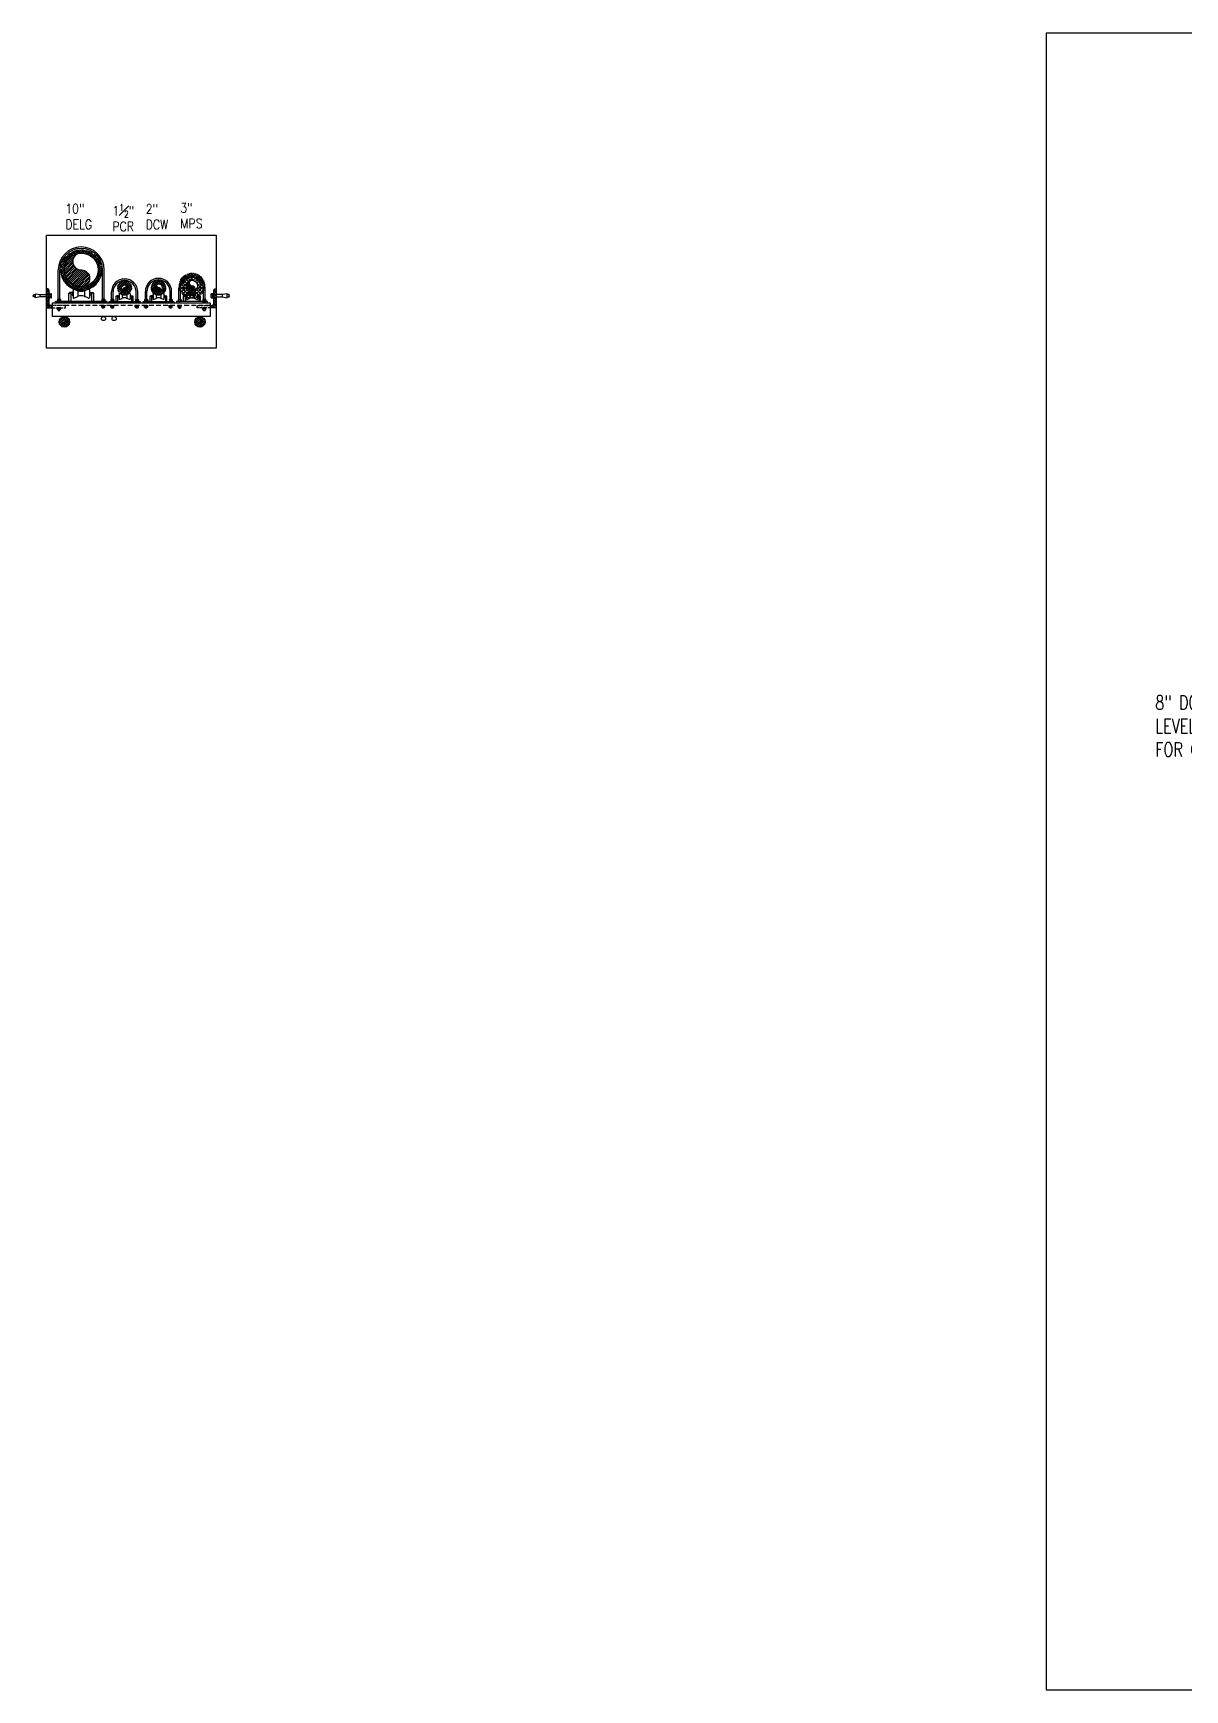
# Model space of a CAD drawing. Header units: inches. Extents: x 414 to 3373, y -413 to 990.
# Drawn here: x 443 to 810, y -413 to 115 of the extents above; entities that cross this region are included whole.
import ezdxf

# ---------------------------------------------------------------- set-up
doc = ezdxf.new("R2010")
doc.units = ezdxf.units.IN
doc.header["$LTSCALE"] = 48
doc.header["$MEASUREMENT"] = 0
for name, pattern in [('COLDW', [0.5625, 0.1875, -0.0625, 0.0625, -0.0625, 0.1875]), ('HIDDEN16', [0.023438, 0.015625, -0.007812]), ('HIDDEN8', [0.046875, 0.03125, -0.015625])]:
    doc.linetypes.add(name, pattern=pattern)
doc.layers.get('Defpoints').update_dxf_attribs({"color": 251})
for name, color, linetype in [('EXST-TEXT-PIPE', 253, 'Continuous'), ('mu-exst-text', 253, 'Continuous'), ('MU-HDDN', 253, 'HIDDEN16'), ('MU-NEW-PIPE', 200, 'Continuous'), ('MU-PIPE', 201, 'Continuous'), ('MU-SPPT-PIPE', 12, 'Continuous'), ('MU-UTIL', 10, 'Continuous')]:
    doc.layers.add(name, color=color, linetype=linetype)
doc.styles.add('RomanS', font='romans.shx', dxfattribs={"width": 0.75})
doc.styles.get("Standard").update_dxf_attribs({"font": 'romans.shx', "width": 0.85})

# ---------------------------------------------------------------- blocks, each defined once
blk = doc.blocks.new('4_6 pipe roll')
for p, q in [((-2.69, 2.15), (-2.22, 2.15)), ((-2.69, 0.47), (-2.69, 2.15)), ((-1.88, 2.3), (-2.55, 2.3)), ((-2.55, 2.19), (-2.55, 2.3)), ((-2.22, 2.15), (-2.22, 0.47)), ((-1.88, 1.83), (-2.22, 1.83)), ((-1.88, 2.44), (-1.88, 1.68)), ((-1.75, 2.49), (-1.83, 2.49)), ((-1.75, 1.64), (-1.83, 1.64)), ((-1.75, 2.92), (-1.75, 1.2)), ((-1.59, 3.04), (-0.75, 2.67)), ((-1.59, 1.08), (-0.75, 1.45)), ((-0.73, 2.63), (-0.73, 1.49)), ((0.73, 2.63), (0.73, 1.49)), ((1.59, 3.04), (0.75, 2.67)), ((1.59, 1.08), (0.75, 1.45)), ((1.75, 2.92), (1.75, 1.2)), ((1.75, 2.49), (1.83, 2.49)), ((1.75, 1.64), (1.83, 1.64)), ((1.88, 2.44), (1.88, 1.68)), ((1.88, 2.3), (2.55, 2.3)), ((1.88, 1.83), (2.22, 1.83)), ((2.22, 2.15), (2.22, 0.47)), ((2.69, 2.15), (2.22, 2.15)), ((2.55, 2.19), (2.55, 2.3)), ((2.69, 0.47), (2.69, 2.15))]:
    blk.add_line(p, q)
at = {"flags": 128}
blk.add_lwpolyline([(-4.94, 0.47), (-4.94, 0), (4.94, 0), (4.94, 0.47)], close=True, dxfattribs=at)
for centre, radius, start, end in [((-1.83, 2.44), 0.0411, 90, 180), ((-1.83, 1.68), 0.0411, 180, 270), ((-1.62, 2.92), 0.123, 75.2456, 180), ((-1.62, 1.2), 0.123, 180, 284.7544), ((-0.77, 2.63), 0.0411, 0, 65.3795), ((-0.77, 1.49), 0.0411, 294.6205, 360), ((0.77, 2.63), 0.0411, 114.6205, 180), ((0.77, 1.49), 0.0411, 180, 245.3795), ((1.62, 2.92), 0.123, 0, 104.7544), ((1.62, 1.2), 0.123, 255.2456, 0), ((1.83, 2.44), 0.0411, 0, 90), ((1.83, 1.68), 0.0411, 270, 0)]:
    blk.add_arc(centre, radius, start, end)
blk.add_ellipse((0, 2.65), major_axis=(-0.725, 0), ratio=0.213035, start_param=0, end_param=3.141593)
at = {"extrusion": (0, 0, -1)}
blk.add_ellipse((0, 1.47), major_axis=(-0.725, 0), ratio=0.213035, start_param=0, end_param=3.141593, dxfattribs=at)
at = {"color": 8}
for p in [(-3.94, 0.23), (3.94, 0.23)]:
    blk.add_point(p, dxfattribs=at)
blk = doc.blocks.new('a_nut')
for p, q in [((0, 0.87), (0, -0.87)), ((0.78, 0.87), (0, 0.87)), ((0.78, 0.43), (0, 0.43)), ((0.88, -0.77), (0.88, 0.77)), ((0.78, -0.43), (0, -0.43)), ((0.78, -0.87), (0, -0.87))]:
    blk.add_line(p, q)
for centre, start, end in [((0.78, 0.77), 0, 90), ((0.78, 0.53), 270, 0), ((0.78, 0.34), 0, 90), ((0.78, -0.34), 270, 0), ((0.78, -0.53), 0, 90), ((0.78, -0.77), 270, 0)]:
    blk.add_arc(centre, 0.0938, start, end)
blk = doc.blocks.new('a_wash')
blk.add_lwpolyline([(-0.177, -1), (0, -1), (0, 1), (-0.177, 1)], close=True)
blk = doc.blocks.new('a_head')
for p, q in [((-0.69, 0.77), (-0.69, -0.77)), ((-0.59, 0.87), (0, 0.87)), ((-0.59, 0.43), (0, 0.43)), ((0, 0.87), (0, -0.87)), ((-0.59, -0.43), (0, -0.43)), ((0, -0.87), (-0.59, -0.87))]:
    blk.add_line(p, q)
for centre, start, end in [((-0.59, 0.77), 90, 180), ((-0.59, 0.53), 180, 270), ((-0.59, 0.34), 90, 180), ((-0.59, -0.34), 180, 270), ((-0.59, -0.53), 90, 180), ((-0.59, -0.77), 180, 270)]:
    blk.add_arc(centre, 0.0938, start, end)
blk = doc.blocks.new('l4x4x1-2hddn')
h = blk.add_hatch()
h.set_pattern_fill('STEEL', color=253, scale=4, style=0)
h.set_pattern_definition([(45, (-63.09926, -231.9893), (-0.3535534, 0.3535534), []), (45, (-63.09926, -231.7393), (-0.3535534, 0.3535534), [])])
edge = h.paths.add_edge_path()
edge.add_line((1.25, 0), (1.25, 0.5))
edge.add_line((1.25, 0.5), (0.88, 0.5))
edge.add_arc((0.88, 0.88), 0.375, 180, 270, ccw=False)
edge.add_line((0.5, 0.88), (0.5, 3.75))
edge.add_arc((0.25, 3.75), 0.25, 0, 90)
edge.add_line((0.25, 4), (0, 4))
edge.add_line((0, 4), (0, 0))
edge.add_line((0, 0), (1.25, 0))
at = {"color": 11}
blk.add_lwpolyline([(1.25, 0.5), (0.88, 0.5, -0.414214), (0.5, 0.88), (0.5, 3.75, 0.414214), (0.25, 4), (0, 4), (0, 0), (1.25, 0)], format="xyb", dxfattribs=at)
at = {"color": 14, "linetype": 'HIDDEN8', "ltscale": 0.25}
blk.add_lwpolyline([(1.37, 0), (4, 0), (4, 0.25, 0.414214), (3.75, 0.5), (1.37, 0.5)], format="xyb", dxfattribs=at)

msp = doc.modelspace()

# ---------------------------------------------------------------- hatches: boundary and pattern name
at = {"layer": 'MU-NEW-PIPE'}
h = msp.add_hatch(dxfattribs=at)
h.set_pattern_fill('ANSI37', color=253, scale=6, style=0)
h.set_pattern_definition([(45, (3855.7412, 33.99435), (-0.53033009, 0.53033009), []), (135, (3855.7412, 33.99435), (-0.53033009, -0.53033009), [])])
edge = h.paths.add_edge_path(flags=16)
edge.add_arc((493.51661007, 34.80221538), 1.75, 0, 360)
edge = h.paths.add_edge_path()
edge.add_arc((493.51661007, 34.80221538), 4, 0, 360)
h = msp.add_hatch(dxfattribs=at)
h.set_pattern_fill('ANSI37', color=253, scale=4, style=0)
h.set_pattern_definition([(135, (-2891.13523, 45.72193), (0.35355339, 0.35355339), []), (45, (-2891.13523, 45.72193), (0.35355339, -0.35355339), [])])
edge = h.paths.add_edge_path()
edge.add_arc((472.04804338, 34.13849606), 2.2, 180, 540, ccw=False)
edge = h.paths.add_edge_path(flags=16)
edge.add_arc((472.04804338, 34.13849606), 0.95, 180, 540, ccw=False)
h = msp.add_hatch(dxfattribs=at)
h.set_pattern_fill('_USER', color=252, scale=0.079167, angle=45, style=0, pattern_type=0)
h.set_pattern_definition([(135, (-2890.98429, 43.643856), (0.0559792868, 0.0559792868), [])])
edge = h.paths.add_edge_path()
edge.add_arc((472.04804338, 34.13849606), 0.95, 270, 450, ccw=False)
edge.add_arc((472.04804338, 33.66349606), 0.475, 90, 270, ccw=False)
edge.add_arc((472.04804338, 34.61349606), 0.475, 270.0000000001, 449.9999999999)
h = msp.add_hatch(dxfattribs=at)
h.set_pattern_fill('_USER', color=252, scale=0.145833, angle=45, style=0, pattern_type=0)
h.set_pattern_definition([(45, (3855.74117, 33.99435), (-0.103119739, 0.103119739), [])])
edge = h.paths.add_edge_path()
edge.add_arc((493.51661007, 34.80221538), 1.75, 90, 270)
edge.add_arc((493.51661007, 33.92721538), 0.875, 270, 450)
edge.add_arc((493.51661007, 35.67721538), 0.875, 90, 270, ccw=False)
h = msp.add_hatch(dxfattribs=at)
h.set_pattern_fill('ANSI37', color=253, scale=4, style=0)
h.set_pattern_definition([(135, (989.6528, -427.40924), (0.3535534, 0.3535534), []), (45, (989.6528, -427.40924), (0.3535534, -0.3535534), [])])
edge = h.paths.add_edge_path()
edge.add_arc((452.83800623, 23.25310259), 1.6575, 180, 540, ccw=False)
edge = h.paths.add_edge_path(flags=16)
edge.add_arc((452.83800623, 23.25310259), 0.6575, 180, 540, ccw=False)
h = msp.add_hatch(dxfattribs=at)
h.set_pattern_fill('_USER', color=251, scale=0.054792, angle=45, style=0, pattern_type=0)
h.set_pattern_definition([(135, (989.65278, -427.40924), (0.038743559, 0.038743559), [])])
edge = h.paths.add_edge_path()
edge.add_arc((452.83800623, 23.25310259), 0.6575, 270, 450, ccw=False)
edge.add_arc((452.83800623, 22.92435259), 0.32875, 90, 270, ccw=False)
edge.add_arc((452.83800623, 23.58185259), 0.32875, 270, 450)
h = msp.add_hatch(dxfattribs=at)
h.set_pattern_fill('ANSI37', color=253, scale=4, style=0)
h.set_pattern_definition([(135, (1032.8825, -427.40924), (0.3535534, 0.3535534), []), (45, (1032.8825, -427.40924), (0.3535534, -0.3535534), [])])
edge = h.paths.add_edge_path()
edge.add_arc((496.06772472, 23.25310259), 1.6575, 180, 540, ccw=False)
edge = h.paths.add_edge_path(flags=16)
edge.add_arc((496.06772472, 23.25310259), 0.6575, 180, 540, ccw=False)
h = msp.add_hatch(dxfattribs=at)
h.set_pattern_fill('_USER', color=251, scale=0.054792, angle=45, style=0, pattern_type=0)
h.set_pattern_definition([(135, (1032.8825, -427.40924), (0.038743559, 0.038743559), [])])
edge = h.paths.add_edge_path()
edge.add_arc((496.06772472, 23.25310259), 0.6575, 270, 450, ccw=False)
edge.add_arc((496.06772472, 22.92435259), 0.32875, 90, 270, ccw=False)
edge.add_arc((496.06772472, 23.58185259), 0.32875, 270, 450)
at = {"layer": 'MU-PIPE'}
h = msp.add_hatch(dxfattribs=at)
h.set_pattern_fill('ANSI37', color=253, scale=4, style=0)
h.set_pattern_definition([(45, (-958.4429, -601.12795), (-0.35355339, 0.35355339), []), (135, (-958.4429, -601.12795), (-0.35355339, -0.35355339), [])])
edge = h.paths.add_edge_path(flags=16)
edge.add_arc((458.22138104, 39.85492939), 5.375, 0, 360)
edge = h.paths.add_edge_path()
edge.add_arc((458.22138104, 39.85492939), 6.375, 0, 360)
h = msp.add_hatch(dxfattribs=at)
h.set_pattern_fill('_USER', color=252, scale=0.447917, angle=45, style=0, pattern_type=0)
h.set_pattern_definition([(45, (-958.4429, -601.12795), (-0.31672491, 0.31672491), [])])
edge = h.paths.add_edge_path()
edge.add_arc((458.22138104, 39.85492939), 5.375, 90, 270)
edge.add_arc((458.22138104, 37.16742939), 2.6875, 270, 450)
edge.add_arc((458.22138104, 42.54242939), 2.6875, 90, 270, ccw=False)
h = msp.add_hatch(dxfattribs=at)
h.set_pattern_fill('ANSI37', color=253, scale=4, style=0)
h.set_pattern_definition([(45, (-39.72814, -423.31917), (-0.3535534, 0.3535534), []), (135, (-39.72814, -423.31917), (-0.3535534, -0.3535534), [])])
edge = h.paths.add_edge_path()
edge.add_arc((482.8499773, 34.26222049), 2.1875, 0, 360)
edge = h.paths.add_edge_path(flags=16)
edge.add_arc((482.8499773, 34.26222049), 1.1875, 0, 360)
h = msp.add_hatch(dxfattribs=at)
h.set_pattern_fill('_USER', color=252, scale=0.098958, angle=45, style=0, pattern_type=0)
h.set_pattern_definition([(45, (-39.72814, -423.31917), (-0.069974109, 0.069974109), [])])
edge = h.paths.add_edge_path()
edge.add_arc((482.8499773, 34.26222049), 1.1875, 90, 270)
edge.add_arc((482.8499773, 33.66847049), 0.59375, 270, 450)
edge.add_arc((482.8499773, 34.85597049), 0.59375, 90, 270, ccw=False)

# ---------------------------------------------------------------- linework, layer by layer
at = {"color": 254}
for p, q in [((450.90888104, 30.51280611), (450.90888104, 39.85492939)), ((451.40888104, 30.51280611), (451.40888104, 39.85492939)), ((465.03388104, 30.51280611), (465.03388104, 39.85492939)), ((465.53388104, 30.51280611), (465.53388104, 39.85492939))]:
    msp.add_line(p, q, dxfattribs=at)
for p, q in [((443.0751429, 31.24299233), (443.0751429, 31.99299233)), ((467.86558046, 30.40735189), (467.86558046, 32.81344037)), ((468.36497901, 30.40735189), (468.36497901, 32.81344037)), ((475.73110775, 30.40735189), (475.73110775, 32.81344037)), ((476.2305063, 30.40735189), (476.2305063, 32.81344037)), ((478.66751438, 30.40735189), (478.66751438, 32.9717063)), ((479.16691293, 30.40735189), (479.16691293, 32.9717063)), ((486.53304167, 30.40735189), (486.53304167, 32.9717063)), ((487.03244022, 30.40735189), (487.03244022, 32.9717063)), ((489.33473608, 30.40735189), (489.33473608, 34.02243722)), ((489.83413464, 30.40735189), (489.83413464, 34.02243722)), ((497.20026337, 30.40735189), (497.20026337, 34.02243722)), ((497.69966193, 30.40735189), (497.69966193, 34.02243722)), ((505.3251429, 31.24299233), (505.3251429, 31.99299233)), ((451.71855005, 30.0213663), (450.59525906, 30.0213663)), ((450.59525906, 30.0213663), (450.59525906, 29.88881796)), ((450.59525906, 29.88881796), (451.71855005, 29.88881796)), ((450.67050529, 30.46015184), (450.67050529, 30.0213663)), ((450.67050529, 30.0213663), (451.64330382, 30.0213663)), ((451.59064955, 30.51280611), (450.72315956, 30.51280611)), ((450.87608181, 30.51280611), (451.4377273, 30.51280611)), ((450.91370492, 30.46015184), (450.91370492, 30.0213663)), ((451.40010419, 30.46015184), (451.40010419, 30.0213663)), ((451.64330382, 30.46015184), (451.64330382, 30.0213663)), ((451.71855005, 29.88881796), (451.71855005, 30.0213663)), ((464.71683028, 29.89741055), (464.71683028, 30.02995889)), ((464.71683028, 30.0213663), (465.84012126, 30.0213663)), ((465.84012126, 29.89741055), (464.71683028, 29.89741055)), ((464.79207651, 30.46015184), (464.79207651, 30.0213663)), ((465.76487503, 30.0213663), (464.79207651, 30.0213663)), ((464.84473077, 30.51280611), (465.71222077, 30.51280611)), ((465.55929851, 30.51280611), (464.99765302, 30.51280611)), ((465.03527614, 30.46015184), (465.03527614, 30.0213663)), ((465.5216754, 30.46015184), (465.5216754, 30.0213663)), ((465.76487503, 30.46015184), (465.76487503, 30.0213663)), ((465.84012126, 30.02995889), (465.84012126, 29.89741055)), ((467.55363424, 29.91591209), (468.67692523, 29.91591209)), ((467.55363424, 29.78336375), (467.55363424, 29.91591209)), ((468.67692523, 29.78336375), (467.55363424, 29.78336375)), ((467.62888047, 30.35469763), (467.62888047, 29.91591209)), ((468.601679, 29.91591209), (467.62888047, 29.91591209)), ((467.68153474, 30.40735189), (468.54902473, 30.40735189)), ((468.39610248, 30.40735189), (467.83445699, 30.40735189)), ((467.8720801, 30.35469763), (467.8720801, 29.91591209)), ((468.35847937, 30.35469763), (468.35847937, 29.91591209)), ((468.601679, 30.35469763), (468.601679, 29.91591209)), ((468.67692523, 29.91591209), (468.67692523, 29.78336375)), ((476.54245252, 29.91591209), (475.41916153, 29.91591209)), ((475.41916153, 29.91591209), (475.41916153, 29.78336375)), ((475.41916153, 29.78336375), (476.54245252, 29.78336375)), ((476.54245252, 29.78336375), (476.54245252, 29.91591209)), ((478.35556816, 29.91591209), (479.47885915, 29.91591209)), ((478.35556816, 29.78336375), (478.35556816, 29.91591209)), ((479.47885915, 29.78336375), (478.35556816, 29.78336375)), ((478.43081439, 30.35469763), (478.43081439, 29.91591209)), ((479.40361292, 29.91591209), (478.43081439, 29.91591209)), ((478.48346866, 30.40735189), (479.35095865, 30.40735189)), ((479.1980364, 30.40735189), (478.63639091, 30.40735189)), ((478.67401402, 30.35469763), (478.67401402, 29.91591209)), ((479.16041329, 30.35469763), (479.16041329, 29.91591209)), ((479.40361292, 30.35469763), (479.40361292, 29.91591209)), ((479.47885915, 29.91591209), (479.47885915, 29.78336375)), ((487.34438644, 29.91591209), (486.22109545, 29.91591209)), ((486.22109545, 29.91591209), (486.22109545, 29.78336375)), ((486.22109545, 29.78336375), (487.34438644, 29.78336375)), ((487.34438644, 29.78336375), (487.34438644, 29.91591209)), ((489.02278987, 29.91591209), (490.14608086, 29.91591209)), ((489.02278987, 29.78336375), (489.02278987, 29.91591209)), ((490.14608086, 29.78336375), (489.02278987, 29.78336375)), ((490.14608086, 29.91591209), (490.14608086, 29.78336375)), ((498.01160815, 29.91591209), (496.88831716, 29.91591209)), ((496.88831716, 29.91591209), (496.88831716, 29.78336375)), ((496.88831716, 29.78336375), (498.01160815, 29.78336375)), ((496.96356339, 30.35469763), (496.96356339, 29.91591209)), ((496.96356339, 29.91591209), (497.93636192, 29.91591209)), ((497.88370765, 30.40735189), (497.01621765, 30.40735189)), ((497.16913991, 30.40735189), (497.7307854, 30.40735189)), ((497.20676302, 30.35469763), (497.20676302, 29.91591209)), ((497.69316229, 30.35469763), (497.69316229, 29.91591209)), ((497.93636192, 30.35469763), (497.93636192, 29.91591209)), ((498.01160815, 29.78336375), (498.01160815, 29.91591209))]:
    msp.add_line(p, q)
at = {"color": 12, "linetype": 'HIDDEN8'}
msp.add_line((499.3251429, 28.52730885), (449.0751429, 28.52730885), dxfattribs=at)
for points in [[(443.6376429, 31.24299233), (443.0751429, 31.24299233), (442.8876429, 31.61799233), (443.0751429, 31.99299233), (443.6376429, 31.99299233)], [(445.1376429, 31.24299233), (443.66043127, 30.98252006), (443.66043127, 32.25346459), (445.1376429, 31.99299233)], [(503.2626429, 31.24299233), (504.73985453, 30.98252006), (504.73985453, 32.25346459), (503.2626429, 31.99299233)], [(504.7626429, 31.24299233), (505.3251429, 31.24299233), (505.5126429, 31.61799233), (505.3251429, 31.99299233), (504.7626429, 31.99299233)]]:
    msp.add_lwpolyline(points)
for points in [[(447.2001429, 31.24299233), (445.1376429, 31.24299233), (445.1376429, 31.99299233), (447.2001429, 31.99299233)], [(501.2001429, 31.24299233), (503.2626429, 31.24299233), (503.2626429, 31.99299233), (501.2001429, 31.99299233)]]:
    msp.add_lwpolyline(points, close=True)
at = {"color": 11}
msp.add_lwpolyline([(499.3251429, 24.98730885), (449.0751429, 24.98730885), (449.0751429, 29.31630885), (499.3251429, 29.31630885)], close=True, dxfattribs=at)
for centre, radius, start, end in [((472.04804338, 32.81344037), 4.18246292, 0, 180), ((482.8499773, 32.9717063), 4.18246292, 0, 180), ((493.51719901, 34.02243722), 4.18246292, 0, 180), ((493.51719901, 34.02243722), 3.68306437, 0, 180), ((472.04804338, 32.81344037), 3.68306437, 0, 180), ((482.8499773, 32.9717063), 3.68306437, 0, 180), ((450.72315956, 30.46015184), 0.05265426, 90, 180), ((450.86105066, 30.46015184), 0.05265426, 0, 90), ((450.96635919, 30.46015184), 0.05265426, 90, 180), ((451.34744992, 30.46015184), 0.05265426, 0, 90), ((451.45275845, 30.46015184), 0.05265426, 90, 180), ((451.59064955, 30.46015184), 0.05265426, 0, 90), ((464.84473077, 30.46015184), 0.05265426, 90, 180), ((464.98262187, 30.46015184), 0.05265426, 0, 90), ((465.0879304, 30.46015184), 0.05265426, 90, 180), ((465.46902114, 30.46015184), 0.05265426, 0, 90), ((465.57432967, 30.46015184), 0.05265426, 90, 180), ((465.71222077, 30.46015184), 0.05265426, 0, 90), ((467.68153474, 30.35469763), 0.05265426, 90, 180), ((467.81942584, 30.35469763), 0.05265426, 0, 90), ((467.92473437, 30.35469763), 0.05265426, 90, 180), ((468.3058251, 30.35469763), 0.05265426, 0, 90), ((468.41113363, 30.35469763), 0.05265426, 90, 180), ((468.54902473, 30.35469763), 0.05265426, 0, 90), ((478.48346866, 30.35469763), 0.05265426, 90, 180), ((478.62135976, 30.35469763), 0.05265426, 0, 90), ((478.72666829, 30.35469763), 0.05265426, 90, 180), ((479.10775902, 30.35469763), 0.05265426, 0, 90), ((479.21306755, 30.35469763), 0.05265426, 90, 180), ((479.35095865, 30.35469763), 0.05265426, 0, 90), ((497.01621765, 30.35469763), 0.05265426, 90, 180), ((497.15410876, 30.35469763), 0.05265426, 0, 90), ((497.25941729, 30.35469763), 0.05265426, 90, 180), ((497.64050802, 30.35469763), 0.05265426, 0, 90), ((497.74581655, 30.35469763), 0.05265426, 90, 180), ((497.88370765, 30.35469763), 0.05265426, 0, 90)]:
    msp.add_arc(centre, radius, start, end)
at = {"layer": 'Defpoints'}
msp.add_lwpolyline([(765.83503829, 115.30974917), (765.83503829, -412.69025083), (1581.83503829, -412.69025083), (1581.83503829, 115.30974917)], close=True, dxfattribs=at)
at = {"layer": 'MU-HDDN', "ltscale": 0.25}
for p, q in [((450.59525906, 27.77730885), (450.59525906, 27.64476052)), ((451.71855005, 27.77730885), (450.59525906, 27.77730885)), ((450.59525906, 27.64476052), (451.71855005, 27.64476052)), ((451.64330382, 27.64476052), (450.67050529, 27.64476052)), ((450.67050529, 27.20597497), (450.67050529, 27.64476052)), ((450.72315956, 27.15332071), (451.59064955, 27.15332071)), ((451.4377273, 27.15332071), (450.87608181, 27.15332071)), ((450.90729422, 27.15332071), (450.90729422, 26.90760081)), ((450.90729422, 26.90760081), (451.40651489, 26.90760081)), ((450.91370492, 27.20597497), (450.91370492, 27.64476052)), ((451.71855005, 27.77730885), (450.92579955, 27.77730885)), ((451.40010419, 27.20597497), (451.40010419, 27.64476052)), ((451.40651489, 26.90760081), (451.40651489, 27.15332071)), ((451.64330382, 27.20597497), (451.64330382, 27.64476052)), ((451.71855005, 27.64476052), (451.71855005, 27.77730885)), ((464.71683028, 28.39476052), (464.71683028, 28.52730885)), ((464.71683028, 28.52730885), (465.84012126, 28.52730885)), ((464.71683028, 28.52730885), (465.50958078, 28.52730885)), ((465.84012126, 28.39476052), (464.71683028, 28.39476052)), ((464.79207651, 28.39476052), (465.76487503, 28.39476052)), ((464.79207651, 27.95597497), (464.79207651, 28.39476052)), ((465.71222077, 27.90332071), (464.84473077, 27.90332071)), ((464.99765302, 27.90332071), (465.55929851, 27.90332071)), ((465.02886543, 27.65760081), (465.02886543, 27.90332071)), ((465.5280861, 27.65760081), (465.02886543, 27.65760081)), ((465.03527614, 27.95597497), (465.03527614, 28.39476052)), ((465.5216754, 27.95597497), (465.5216754, 28.39476052)), ((465.5280861, 27.90332071), (465.5280861, 27.65760081)), ((465.76487503, 27.95597497), (465.76487503, 28.39476052)), ((465.84012126, 28.52730885), (465.84012126, 28.39476052)), ((467.55363424, 28.39476052), (467.55363424, 28.52730885)), ((467.55363424, 28.52730885), (468.67692523, 28.52730885)), ((467.55363424, 28.52730885), (468.34638474, 28.52730885)), ((468.67692523, 28.39476052), (467.55363424, 28.39476052)), ((467.62888047, 28.39476052), (468.601679, 28.39476052)), ((467.62888047, 27.95597497), (467.62888047, 28.39476052)), ((468.54902473, 27.90332071), (467.68153474, 27.90332071)), ((467.8656694, 27.65760081), (467.8656694, 27.90332071)), ((468.36489007, 27.65760081), (467.8656694, 27.65760081)), ((467.8720801, 27.95597497), (467.8720801, 28.39476052)), ((468.35847937, 27.95597497), (468.35847937, 28.39476052)), ((468.36489007, 27.90332071), (468.36489007, 27.65760081)), ((468.601679, 27.95597497), (468.601679, 28.39476052)), ((468.67692523, 28.52730885), (468.67692523, 28.39476052)), ((475.38772819, 28.39476052), (475.38772819, 28.52730885)), ((475.38772819, 28.52730885), (476.51101917, 28.52730885)), ((475.38772819, 28.52730885), (476.18047869, 28.52730885)), ((476.51101917, 28.39476052), (475.38772819, 28.39476052)), ((475.46297442, 28.39476052), (476.43577295, 28.39476052)), ((475.46297442, 27.95597497), (475.46297442, 28.39476052)), ((476.38311868, 27.90332071), (475.51562868, 27.90332071)), ((475.66855094, 27.90332071), (476.23019643, 27.90332071)), ((475.69976335, 27.65760081), (475.69976335, 27.90332071)), ((476.19898402, 27.65760081), (475.69976335, 27.65760081)), ((475.70617405, 27.95597497), (475.70617405, 28.39476052)), ((476.19257331, 27.95597497), (476.19257331, 28.39476052)), ((476.19898402, 27.90332071), (476.19898402, 27.65760081)), ((476.43577295, 27.95597497), (476.43577295, 28.39476052)), ((476.51101917, 28.52730885), (476.51101917, 28.39476052)), ((478.35556816, 28.39476052), (478.35556816, 28.52730885)), ((478.35556816, 28.52730885), (479.47885915, 28.52730885)), ((478.35556816, 28.52730885), (479.14831866, 28.52730885)), ((479.47885915, 28.39476052), (478.35556816, 28.39476052)), ((478.43081439, 28.39476052), (479.40361292, 28.39476052)), ((478.43081439, 27.95597497), (478.43081439, 28.39476052)), ((479.35095865, 27.90332071), (478.48346866, 27.90332071)), ((478.66760332, 27.65760081), (478.66760332, 27.90332071)), ((479.16682399, 27.65760081), (478.66760332, 27.65760081)), ((478.67401402, 27.95597497), (478.67401402, 28.39476052)), ((479.16041329, 27.95597497), (479.16041329, 28.39476052)), ((479.16682399, 27.90332071), (479.16682399, 27.65760081)), ((479.40361292, 27.95597497), (479.40361292, 28.39476052)), ((479.47885915, 28.52730885), (479.47885915, 28.39476052)), ((486.18966211, 28.39476052), (486.18966211, 28.52730885)), ((486.18966211, 28.52730885), (487.31295309, 28.52730885)), ((486.18966211, 28.52730885), (486.98241261, 28.52730885)), ((487.31295309, 28.39476052), (486.18966211, 28.39476052)), ((486.26490834, 28.39476052), (487.23770687, 28.39476052)), ((486.26490834, 27.95597497), (486.26490834, 28.39476052)), ((487.1850526, 27.90332071), (486.3175626, 27.90332071)), ((486.47048486, 27.90332071), (487.03213035, 27.90332071)), ((486.50169727, 27.65760081), (486.50169727, 27.90332071)), ((487.00091794, 27.65760081), (486.50169727, 27.65760081)), ((486.50810797, 27.95597497), (486.50810797, 28.39476052)), ((486.99450723, 27.95597497), (486.99450723, 28.39476052)), ((487.00091794, 27.90332071), (487.00091794, 27.65760081)), ((487.23770687, 27.95597497), (487.23770687, 28.39476052)), ((487.31295309, 28.52730885), (487.31295309, 28.39476052)), ((489.05422321, 28.52730885), (489.05422321, 28.39476052)), ((490.1775142, 28.52730885), (489.05422321, 28.52730885)), ((489.05422321, 28.39476052), (490.1775142, 28.39476052)), ((490.10226797, 28.39476052), (489.12946944, 28.39476052)), ((489.12946944, 27.95597497), (489.12946944, 28.39476052)), ((489.18212371, 27.90332071), (490.04961371, 27.90332071)), ((489.89669145, 27.90332071), (489.33504596, 27.90332071)), ((489.36625837, 27.90332071), (489.36625837, 27.65760081)), ((489.36625837, 27.65760081), (489.86547904, 27.65760081)), ((489.37266907, 27.95597497), (489.37266907, 28.39476052)), ((490.1775142, 28.52730885), (489.3847637, 28.52730885)), ((489.85906834, 27.95597497), (489.85906834, 28.39476052)), ((489.86547904, 27.65760081), (489.86547904, 27.90332071)), ((490.10226797, 27.95597497), (490.10226797, 28.39476052)), ((490.1775142, 28.39476052), (490.1775142, 28.52730885)), ((496.88831716, 27.77730885), (496.88831716, 27.64476052)), ((498.01160815, 27.77730885), (496.88831716, 27.77730885)), ((496.88831716, 27.64476052), (498.01160815, 27.64476052)), ((497.93636192, 27.64476052), (496.96356339, 27.64476052)), ((496.96356339, 27.20597497), (496.96356339, 27.64476052)), ((497.01621765, 27.15332071), (497.88370765, 27.15332071)), ((497.20035232, 27.15332071), (497.20035232, 26.90760081)), ((497.20035232, 26.90760081), (497.69957299, 26.90760081)), ((497.20676302, 27.20597497), (497.20676302, 27.64476052)), ((498.01160815, 27.77730885), (497.21885765, 27.77730885)), ((497.69316229, 27.20597497), (497.69316229, 27.64476052)), ((497.69957299, 26.90760081), (497.69957299, 27.15332071)), ((497.93636192, 27.20597497), (497.93636192, 27.64476052)), ((498.01160815, 27.64476052), (498.01160815, 27.77730885))]:
    msp.add_line(p, q, dxfattribs=at)
for centre, start, end in [((450.72315956, 27.20597497), 180, 270), ((450.86105066, 27.20597497), 270, 0), ((450.96635919, 27.20597497), 180, 270), ((451.34744992, 27.20597497), 270, 0), ((451.45275845, 27.20597497), 180, 270), ((451.59064955, 27.20597497), 270, 0), ((464.84473077, 27.95597497), 180, 270), ((464.98262187, 27.95597497), 270, 0), ((465.0879304, 27.95597497), 180, 270), ((465.46902114, 27.95597497), 270, 0), ((465.57432967, 27.95597497), 180, 270), ((465.71222077, 27.95597497), 270, 0), ((467.68153474, 27.95597497), 180, 270), ((467.81942584, 27.95597497), 270, 0), ((467.92473437, 27.95597497), 180, 270), ((468.3058251, 27.95597497), 270, 0), ((468.41113363, 27.95597497), 180, 270), ((468.54902473, 27.95597497), 270, 0), ((475.51562868, 27.95597497), 180, 270), ((475.65351979, 27.95597497), 270, 0), ((475.75882832, 27.95597497), 180, 270), ((476.13991905, 27.95597497), 270, 0), ((476.24522758, 27.95597497), 180, 270), ((476.38311868, 27.95597497), 270, 0), ((478.48346866, 27.95597497), 180, 270), ((478.62135976, 27.95597497), 270, 0), ((478.72666829, 27.95597497), 180, 270), ((479.10775902, 27.95597497), 270, 0), ((479.21306755, 27.95597497), 180, 270), ((479.35095865, 27.95597497), 270, 0), ((486.3175626, 27.95597497), 180, 270), ((486.45545371, 27.95597497), 270, 0), ((486.56076224, 27.95597497), 180, 270), ((486.94185297, 27.95597497), 270, 0), ((487.0471615, 27.95597497), 180, 270), ((487.1850526, 27.95597497), 270, 0), ((489.18212371, 27.95597497), 180, 270), ((489.32001481, 27.95597497), 270, 0), ((489.42532334, 27.95597497), 180, 270), ((489.80641407, 27.95597497), 270, 0), ((489.9117226, 27.95597497), 180, 270), ((490.04961371, 27.95597497), 270, 0), ((497.01621765, 27.20597497), 180, 270), ((497.15410876, 27.20597497), 270, 0), ((497.25941729, 27.20597497), 180, 270), ((497.64050802, 27.20597497), 270, 0), ((497.74581655, 27.20597497), 180, 270), ((497.88370765, 27.20597497), 270, 0)]:
    msp.add_arc(centre, 0.05265426, start, end, dxfattribs=at)
at = {"layer": 'MU-NEW-PIPE'}
for points in [[(472.04804338, 35.08849606, -1), (472.04804338, 34.13849606, 1), (472.04804338, 33.18849606, 1)], [(493.51661007, 36.55221538, 1), (493.51661007, 34.80221538, -1), (493.51661007, 33.05221538, -1)], [(452.83800623, 23.91060259, -1), (452.83800623, 23.25310259, 1), (452.83800623, 22.59560259, 1)], [(496.06772472, 23.91060259, -1), (496.06772472, 23.25310259, 1), (496.06772472, 22.59560259, 1)]]:
    msp.add_lwpolyline(points, format="xyb", dxfattribs=at)
at = {"layer": 'MU-NEW-PIPE', "color": 254, "linetype": 'COLDW', "ltscale": 0.1}
for centre, radius in [((493.51661007, 34.80221538), 4), ((493.51661007, 34.80221538), 2.75), ((472.04804338, 34.13849606), 2.2)]:
    msp.add_circle(centre, radius, dxfattribs=at)
at = {"layer": 'MU-NEW-PIPE'}
for centre, radius in [((472.04804338, 34.13849606), 0.95), ((493.51661007, 34.80221538), 1.75), ((452.83800623, 23.25310259), 0.6575), ((465.3181827, 24.34503857), 0.6575), ((468.69981065, 24.34503857), 0.6575), ((496.06772472, 23.25310259), 0.6575)]:
    msp.add_circle(centre, radius, dxfattribs=at)
at = {"layer": 'MU-NEW-PIPE', "color": 253}
for centre in [(452.83800623, 23.25310259), (496.06772472, 23.25310259)]:
    msp.add_circle(centre, 1.6575, dxfattribs=at)
at = {"layer": 'MU-PIPE', "color": 253}
for p, q in [((451.65888104, 39.85492939), (451.84638104, 39.85492939)), ((464.59638104, 39.85492939), (464.78388104, 39.85492939)), ((480.4749773, 34.26222049), (480.6624773, 34.26222049)), ((485.0374773, 34.26222049), (485.2249773, 34.26222049))]:
    msp.add_line(p, q, dxfattribs=at)
at = {"layer": 'MU-PIPE'}
for p, q in [((471.4696556, 33.38630082), (470.85696159, 32.32508366)), ((471.52930559, 33.34398916), (470.92002056, 32.28867654)), ((472.01180437, 33.19033107), (472.01180437, 31.96744297)), ((472.08428239, 33.19033107), (472.08428239, 31.96744297)), ((472.56678117, 33.34398916), (473.1760662, 32.28867654)), ((472.62643116, 33.38630082), (473.23912517, 32.32508366)), ((492.8251744, 33.19460326), (492.32611722, 32.33021085)), ((492.89330536, 33.16698107), (492.38917619, 32.29380374)), ((493.48096, 33.05257854), (493.48096, 31.97257016)), ((493.55343802, 33.05260293), (493.55343802, 31.97257016)), ((494.14088004, 33.16734933), (494.64522182, 32.29380374)), ((494.20898915, 33.19500935), (494.7082808, 32.33021085))]:
    msp.add_line(p, q, dxfattribs=at)
for points in [[(458.22138104, 45.22992939, 1), (458.22138104, 39.85492939, -1), (458.22138104, 34.47992939, -1)], [(482.8499773, 35.44972049, 1), (482.8499773, 34.26222049, -1), (482.8499773, 33.07472049, -1)]]:
    msp.add_lwpolyline(points, format="xyb", dxfattribs=at)
at = {"layer": 'MU-PIPE', "color": 253, "linetype": 'COLDW', "ltscale": 0.25}
msp.add_circle((458.22138104, 39.85492939), 6.375, dxfattribs=at)
at = {"layer": 'MU-PIPE'}
for centre, radius in [((458.22138104, 39.85492939), 5.375), ((472.04804338, 34.13849606), 0.94885726), ((482.8499773, 34.26222049), 1.1875)]:
    msp.add_circle(centre, radius, dxfattribs=at)
at = {"layer": 'MU-PIPE', "color": 253}
msp.add_circle((482.8499773, 34.26222049), 2.1875, dxfattribs=at)
at = {"layer": 'MU-PIPE', "color": 254}
for radius in [7.3125, 6.8125]:
    msp.add_arc((458.22138104, 39.85492939), radius, 0, 180, dxfattribs=at)
at = {"layer": 'MU-PIPE', "color": 253}
for centre, radius in [((458.22138104, 39.85492939), 6.5625), ((482.8499773, 34.26222049), 2.375)]:
    msp.add_arc(centre, radius, 180, 0, dxfattribs=at)
at = {"layer": 'MU-PIPE'}
for centre, radius, start, end in [((470.95155005, 32.27047299), 0.10922135, 150, 242.6251525543), ((472.04804338, 34.38809784), 2.4938875, 242.6251525543, 297.3748474457), ((470.95155005, 32.27047299), 0.03640712, 150, 242.6251525543), ((472.04804338, 34.38809784), 2.42092612, 242.6251525543, 297.3748474457), ((473.14453671, 32.27047299), 0.03640712, 297.3748474457, 30), ((473.14453671, 32.27047299), 0.10922135, 297.3748474457, 30), ((492.42070568, 32.27560018), 0.10922135, 150, 242.6251525543), ((493.51719901, 34.39322503), 2.4938875, 242.6251525543, 297.3748474457), ((492.42070568, 32.27560018), 0.03640712, 150, 242.6251525543), ((493.51719901, 34.39322503), 2.42092612, 242.6251525543, 297.3748474457), ((494.61369234, 32.27560018), 0.03640712, 297.3748474457, 30), ((494.61369234, 32.27560018), 0.10922135, 297.3748474457, 30)]:
    msp.add_arc(centre, radius, start, end, dxfattribs=at)
at = {"layer": 'MU-SPPT-PIPE', "color": 254}
for p, q in [((454.22807257, 29.88881796), (454.22807257, 32.39461141)), ((454.22807257, 32.39461141), (454.92280263, 32.39461141)), ((455.43412017, 32.60971993), (454.43242138, 32.60971993)), ((454.43242138, 32.45351901), (454.43242138, 32.60971993)), ((454.92280263, 32.39461141), (454.92280263, 29.88881796)), ((455.43412017, 31.90878008), (454.92280263, 31.90878008)), ((455.43412017, 32.82537302), (455.43412017, 31.69312698)), ((455.62559814, 32.88645126), (455.49519841, 32.88645126)), ((455.62559814, 33.53857198), (455.62559814, 30.97992802)), ((455.85549825, 33.71576484), (457.10779935, 33.16315193)), ((457.14343207, 33.10762647), (457.14343207, 31.40898156)), ((459.29824596, 33.10762647), (459.29824596, 31.40898156)), ((460.58617978, 33.71576484), (459.33387867, 33.16315193)), ((460.81607988, 33.53857198), (460.81607988, 30.97992802)), ((460.81607988, 32.88645126), (460.94647961, 32.88645126)), ((461.00755786, 32.82537302), (461.00755786, 31.69312698)), ((461.00755786, 32.60971993), (462.00925665, 32.60971993)), ((461.00755786, 31.90878008), (461.5188754, 31.90878008)), ((462.21360545, 32.39461141), (461.5188754, 32.39461141)), ((461.5188754, 32.39461141), (461.5188754, 29.88881796)), ((462.00925665, 32.45351901), (462.00925665, 32.60971993)), ((462.21360545, 29.88881796), (462.21360545, 32.39461141)), ((455.62559814, 31.6424757), (455.49519841, 31.6424757)), ((455.85549825, 30.81316212), (457.10779935, 31.36577503)), ((460.58617978, 30.81316212), (459.33387867, 31.36577503)), ((460.81607988, 31.6424757), (460.94647961, 31.6424757))]:
    msp.add_line(p, q, dxfattribs=at)
at = {"layer": 'MU-SPPT-PIPE', "color": 254, "flags": 128}
msp.add_lwpolyline([(466.41437025, 29.31630885), (450.03346983, 29.31630885), (450.03346983, 29.88881796), (466.41437025, 29.88881796), (466.41437025, 29.31630885)], dxfattribs=at)
at = {"layer": 'MU-SPPT-PIPE', "color": 254}
for centre, radius, start, end in [((455.49519841, 32.82537302), 0.06107824, 90, 180), ((455.49519841, 31.69312698), 0.06107824, 180, 270), ((455.80883287, 33.53857198), 0.18323473, 75.2456488176, 180), ((457.08235382, 33.10762647), 0.06107824, 0, 65.3795432838), ((459.3593242, 33.10762647), 0.06107824, 114.6204567162, 180), ((460.63284515, 33.53857198), 0.18323473, 0, 104.7543511824), ((460.94647961, 32.82537302), 0.06107824, 0, 90), ((460.94647961, 31.69312698), 0.06107824, 270, 0), ((455.80883287, 30.99035498), 0.18323473, 180, 284.7543511824), ((457.08235382, 31.42130049), 0.06107824, 294.6204567162, 0), ((459.3593242, 31.42130049), 0.06107824, 180, 245.3795432838), ((460.63284515, 30.99035498), 0.18323473, 255.2456488176, 0)]:
    msp.add_arc(centre, radius, start, end, dxfattribs=at)
at = {"layer": 'MU-SPPT-PIPE', "color": 254, "extrusion": (0, 0, -1)}
msp.add_ellipse((458.22083901, 33.13837208), major_axis=(-1.07740695, 0), ratio=0.213034566, start_param=3.1415926536, end_param=6.2831853072, dxfattribs=at)
at = {"layer": 'MU-SPPT-PIPE', "color": 254}
msp.add_ellipse((458.22083901, 31.3886629), major_axis=(-1.07740695, 0), ratio=0.213034566, start_param=3.1415926536, end_param=6.2831853072, dxfattribs=at)
at = {"layer": 'MU-UTIL'}
msp.add_lwpolyline([(501.2001429, 14.89588571), (447.2001429, 14.89588571), (447.2001429, 50.89588571), (501.2001429, 50.89588571)], close=True, dxfattribs=at)

# ---------------------------------------------------------------- block references
for name, p, xscale, yscale, zscale in [('l4x4x1-2hddn', (447.2001429, 27.77730885), 1.5, 1.5, 1.5), ('4_6 pipe roll', (472.04804338, 29.31630885), -0.9987971161644964, 0.9987971161643827, 0.998797116164349), ('4_6 pipe roll', (482.8499773, 29.31630885), -0.9987971161644964, 0.9987971161643827, 0.998797116164349), ('4_6 pipe roll', (493.51719901, 29.31630885), 0.9987971161644964, 0.9987971161644964, 0.9987971161644964), ('l4x4x1-2hddn', (501.2001429, 27.77730885), -1.5, 1.5, 1.5)]:
    msp.add_blockref(name, p, dxfattribs=dict(xscale=xscale, yscale=yscale, zscale=zscale))
for name, p, xscale, yscale, zscale, rotation in [('a_wash', (447.9501429, 31.61799233), 1.5, 0.75, 1.5, 180), ('a_head', (448.2156429, 31.61799233), 0.75, 0.75, 0.75, 180), ('a_head', (500.1846429, 31.61799233), -0.75, 0.75, 0.75, 180), ('a_wash', (500.4501429, 31.61799233), -1.5, 0.75, 1.5, 180), ('a_nut', (475.98105467, 29.91591209), -0.5310664088799513, 0.5310664088799513, 0.5310664088799522, 270), ('a_nut', (486.78298859, 29.91591209), -0.5310664088799513, 0.5310664088799513, 0.5310664088799522, 270), ('a_nut', (489.58418772, 29.91591209), 0.5310664088799513, 0.5310664088799513, 0.5310664088799513, 90)]:
    msp.add_blockref(name, p, dxfattribs=dict(xscale=xscale, yscale=yscale, zscale=zscale, rotation=rotation))

# ---------------------------------------------------------------- texts
at = {"layer": 'EXST-TEXT-PIPE', "insert": (800.57637685, -95.76718128), "char_height": 4.5, "width": 62.0168231498, "attachment_point": 1, "style": 'RomanS'}
msp.add_mtext('8" DCW-SEE LOWER\\PLEVEL PLAN DWG. M-01 FOR CONTINUATION', dxfattribs=at)
at = {"layer": 'mu-exst-text', "char_height": 3, "width": 38.079745106, "attachment_point": 1}
for s, insert in [('10"\\PDELG', (453.14701647, 60.86402194)), ('\\A1;1{\\H0.7x;\\S1#2;}"\\PPCR', (468.15760841, 60.80005871)), ('\\A1;2"\\PDCW', (478.77478808, 60.80005871)), ('3"\\PMPS', (489.78576746, 61.13545267))]:
    msp.add_mtext(s, dxfattribs=dict(at, insert=insert))

doc.saveas('drawing.dxf')
